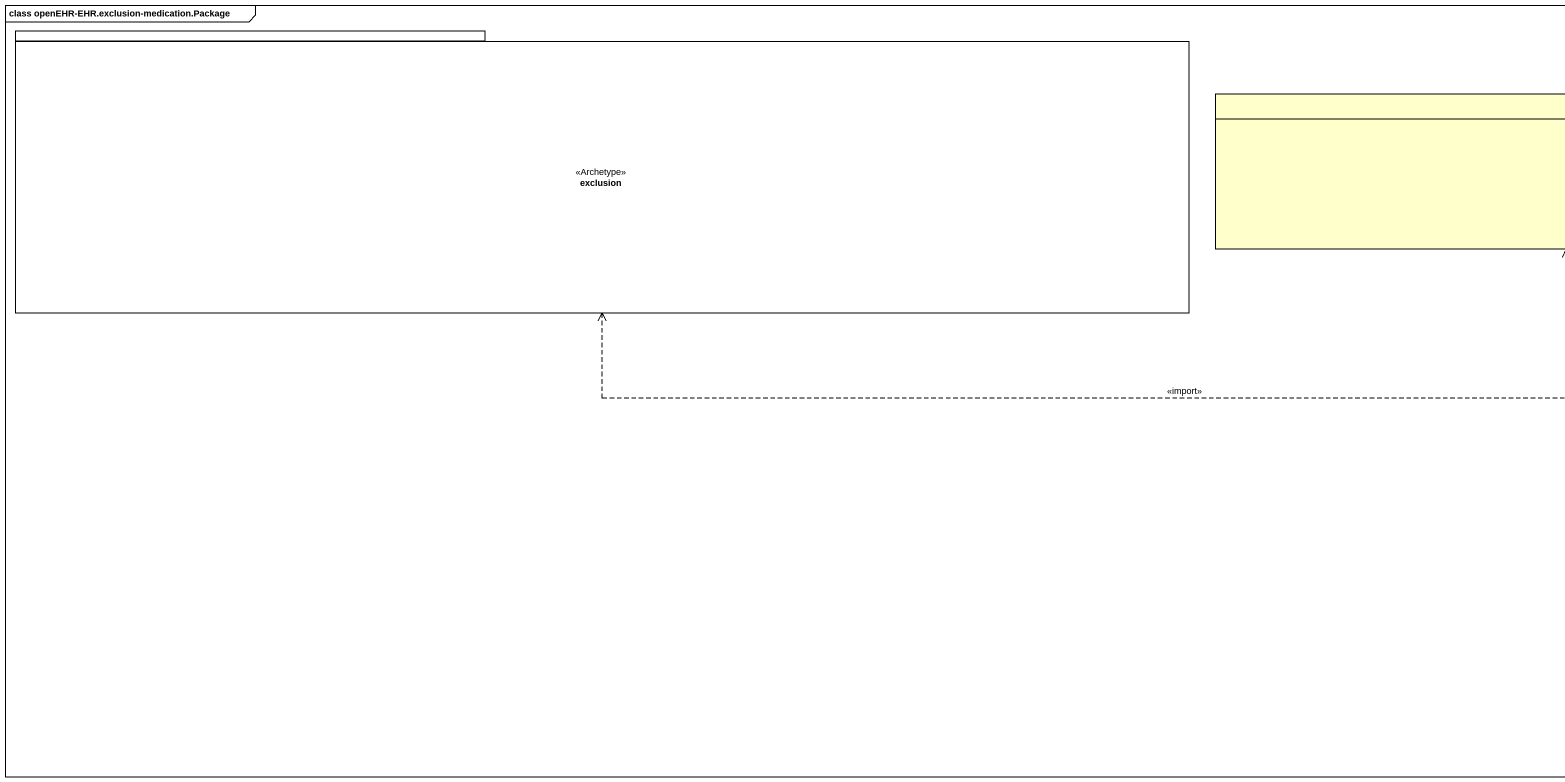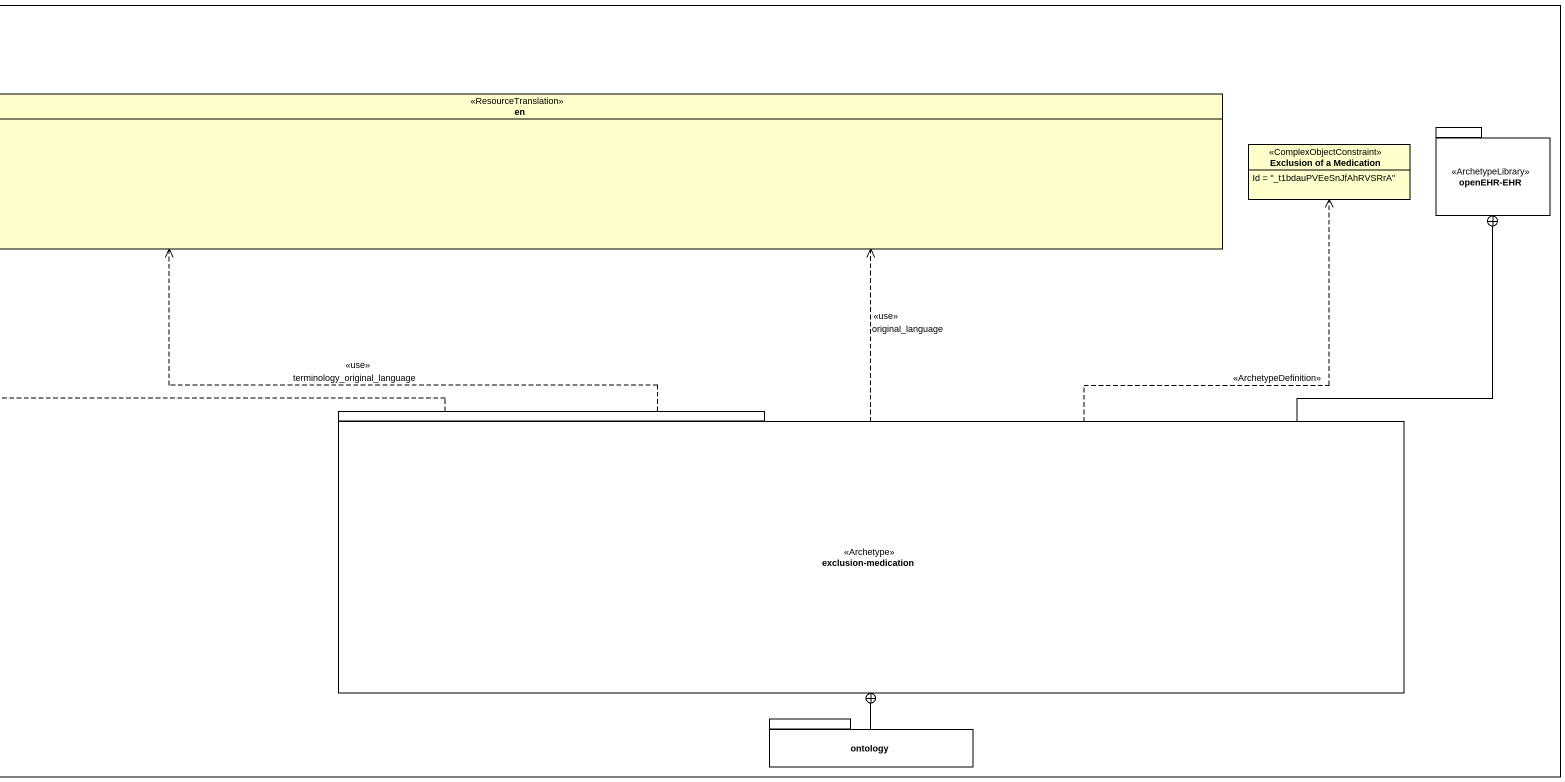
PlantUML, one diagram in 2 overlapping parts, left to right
@startuml
mainframe class openEHR-EHR.exclusion-medication.Package
hide circle
hide empty members
package exclusion <<Archetype>> {
}
enum en <<ResourceTranslation>>
class "Exclusion of a Medication" as Exclusion_of_a_Medication <<ComplexObjectConstraint>> {
  Id = "_t1bdauPVEeSnJfAhRVSRrA"
}
package "openEHR-EHR" as openEHR_EHR <<ArchetypeLibrary>> {
}
package "exclusion-medication" as exclusion_medication <<Archetype>> {
}
package ontology {
}
exclusion_medication .left.> exclusion : <<import>>
exclusion_medication .up.> en : <<use>>\nterminology_original_language
exclusion_medication .up.> en : <<use>>\noriginal_language
exclusion_medication .up.> Exclusion_of_a_Medication : <<ArchetypeDefinition>>
exclusion_medication -up-+ openEHR_EHR
ontology -up-+ exclusion_medication
@enduml
